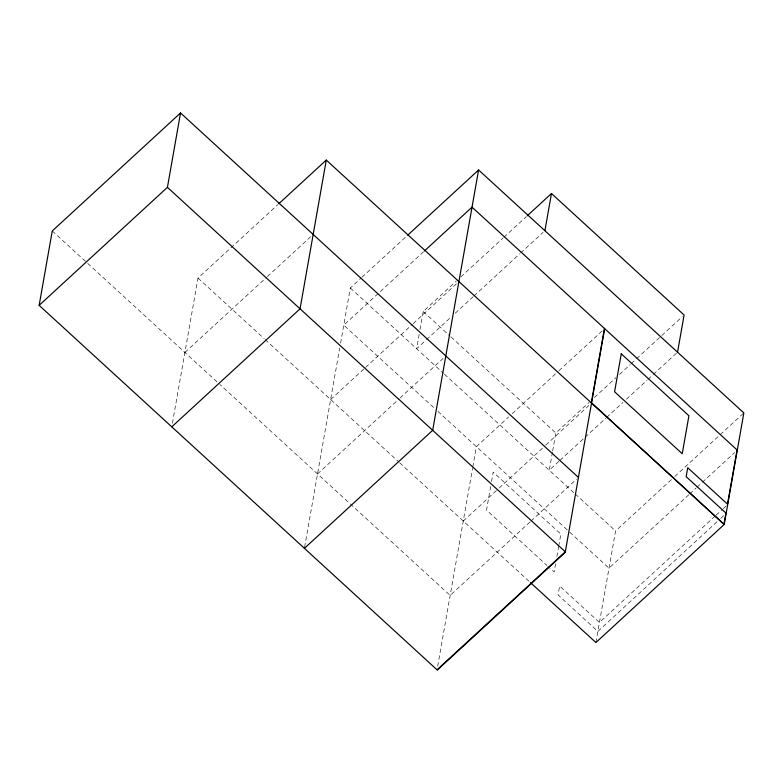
<?xml version="1.0" encoding="UTF-8"?>
<svg xmlns="http://www.w3.org/2000/svg" width="783" height="783" viewBox="0 0 783 783"><rect width="100%" height="100%" fill="white"/><g stroke="black" fill="none" stroke-linecap="round" stroke-linejoin="round"><path stroke-width="0.59" stroke-dasharray="3.92 2.94" d="M172.417 423.241L198.011 278.063L277.848 204.627M304.616 547.121L339.734 347.965M340.585 343.169L350.314 287.978L361.08 278.073M419.169 334.321L416.634 348.719L425.6 340.468M420.011 329.526L423.192 311.526L456.381 280.999M437.677 666.216L472.58 468.254M472.795 467.05L476.387 446.653L508.676 416.947M490.696 486.37L486.517 510.076L546.945 565.424M491.538 481.623L493.202 472.139L560.843 534.094L558.964 544.772M552.436 452.212L549.265 470.201L559.131 461.128M552.641 451.008L555.822 433.009L589.012 402.482M555.617 563.74L554.158 572.03L547.846 566.256M556.879 556.625L558.759 545.957M595.902 642.53L615.575 530.952L673.879 477.307M184.896 352.448L266.523 277.358M267.424 276.536L313.171 234.45M361.981 277.251L406.827 235.986M423.593 251.725L343.757 325.17L434.271 408.07M460.864 276.869L503.029 238.081M503.919 237.259L526.342 216.627M330.641 399.555L364.731 368.196M365.622 367.374L412.269 324.456M413.17 323.633L458.916 281.547M426.5 339.646L451.615 316.538M455.207 313.239L473.147 296.728M474.038 295.905L519.785 253.819M520.685 252.997L543.108 232.365M317.526 473.94L399.154 398.841M400.054 398.018L443.109 358.408M512.268 413.649L558.015 371.563M558.915 370.741L604.662 328.654M594.395 397.529L615.918 377.729M619.51 374.421L630.276 364.526M631.167 363.694L635.649 359.573M636.55 358.741L682.296 316.655M463.272 521.038L498.252 488.856M499.153 488.034L544.899 445.948M545.8 445.126L588.855 405.516M560.021 460.306L584.245 438.02M585.146 437.198L605.778 418.22M606.668 417.388L622.818 402.54M626.4 399.242L647.032 380.254M647.933 379.432L652.415 375.311M653.316 374.48L676.639 353.025M529.993 521.977L450.156 595.423L219.847 384.463M530.884 521.155L576.64 479.069M674.78 476.485L743.85 412.944M688.854 494.699L609.017 568.145L568.693 531.207M689.745 493.877L696.028 488.093M696.929 487.271L701.411 483.14M702.312 482.318L734.601 452.613M715.153 516.026L599.435 622.475L559.649 586.027L558.073 594.953L597.86 631.401L717.169 521.654M716.053 515.204L722.327 509.42M723.228 508.598L727.71 504.477M720.751 518.346L724.344 515.048M423.192 311.526L450.068 336.152M450.969 336.974L555.822 433.009M350.314 287.978L443.511 373.344M444.411 374.166L574.35 493.192M575.251 494.014L615.575 530.952M437.854 411.359L567.792 530.385M198.011 278.063L264.331 338.814M265.222 339.636L398.753 461.941M399.643 462.763L529.582 581.779M52.265 230.965L218.946 383.641"/><path stroke-width="1.17" d="M604.662 328.654L565.316 551.809L437.041 669.808L39.15 305.35L52.265 230.965L180.54 112.958L578.431 477.424M39.15 305.35L167.425 187.343L180.54 112.958M530.482 582.601L595.902 642.53L724.177 524.522L326.286 160.065L300.055 308.835L171.78 426.833M724.177 524.522L743.85 412.944L478.589 169.97L432.686 430.317L304.411 548.325M544.909 230.711L551.467 193.518L684.097 315.011L677.54 352.203M604.456 328.341L591.341 402.726L723.972 524.209L725.939 513.09L686.143 476.641L687.719 467.715L727.505 504.164L737.087 449.824M278.748 203.795L326.286 160.065M407.728 235.164L478.589 169.97M424.494 250.903L472.032 207.162L737.292 450.137M527.243 215.805L551.467 193.518M437.286 670.042L565.561 552.035M167.425 187.343L565.316 551.809M621.281 353.828L614.586 391.764L682.228 453.719L688.923 415.783L621.281 353.828"/></g></svg>
